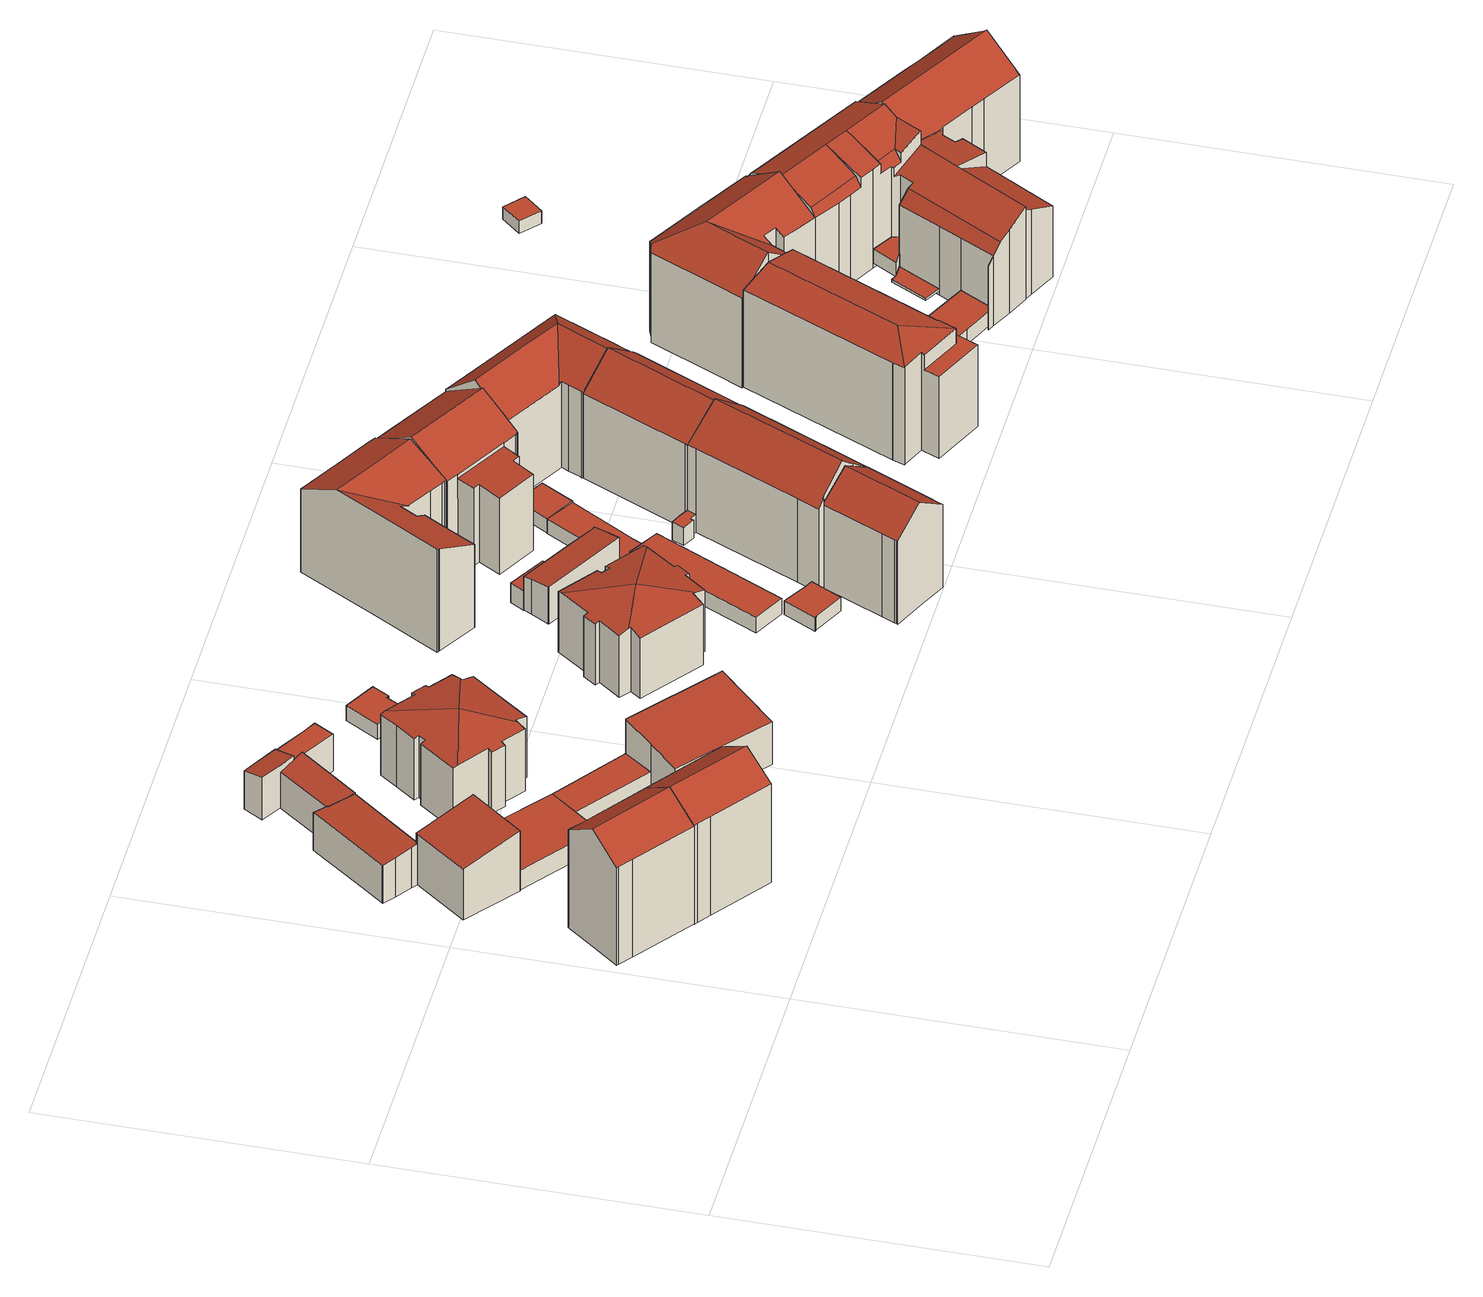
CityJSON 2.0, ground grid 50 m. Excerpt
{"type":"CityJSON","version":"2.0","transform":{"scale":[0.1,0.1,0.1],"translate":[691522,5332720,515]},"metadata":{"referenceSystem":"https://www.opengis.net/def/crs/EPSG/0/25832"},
"CityObjects":{
"building1":{"type":"Building","attributes":{"Gemeindeschluessel":"09162000","HoeheDach":"537.955","HoeheGrund":"516.180","Methode":"1000","NiedrigsteTraufeDesGebaeudes":"534.321","Geometrietyp2DReferenz":"3000","function":"31001_1000","roofType":"3100","measuredHeight":21.77,"storeysAboveGround":6},"geometry":[{"type":"MultiSurface","lod":"2","boundaries":[[[0,1,2,3]],[[4,5,6,0,3,7,8,9,10,11]],[[12,13,14,15,16,17]],[[5,18,19,6]],[[1,19,18,12,17,2]],[[9,15,14,10]],[[6,19,1,0]],[[8,16,15,9]],[[5,4,11,13,12,18]],[[10,14,13,11]],[[2,17,16,8,7,3]]],"semantics":{"surfaces":[{"type":"WallSurface"},{"type":"GroundSurface"},{"type":"RoofSurface"}],"values":[0,1,2,0,2,0,0,0,0,0,0]}}]},
"building2":{"type":"Building","attributes":{"Gemeindeschluessel":"09162000","HoeheDach":"537.957","HoeheGrund":"516.100","Methode":"1000","NiedrigsteTraufeDesGebaeudes":"534.325","Geometrietyp2DReferenz":"3000","function":"31001_1000","roofType":"3100","measuredHeight":21.86,"storeysAboveGround":6},"geometry":[{"type":"MultiSurface","lod":"2","boundaries":[[[20,12,13,21,22,23]],[[24,25,26,27,28,29,30,13,12]],[[31,30,29,32]],[[33,34,35,36,37,38,23,22,21,31,32,39,40]],[[28,27,40,39,32,29]],[[21,13,30,31]],[[41,42,43,24,12,20]],[[36,35,34,25,24,43]],[[37,42,41,38]],[[36,43,42,37]],[[34,33,40,27,26,25]],[[38,41,20,23]]],"semantics":{"surfaces":[{"type":"WallSurface"},{"type":"RoofSurface"},{"type":"GroundSurface"}],"values":[0,1,0,2,0,0,1,0,0,0,0,0]}}]},
"building3":{"type":"Building","attributes":{"Gemeindeschluessel":"09162000","HoeheDach":"527.080","HoeheGrund":"516.010","Methode":"1000","NiedrigsteTraufeDesGebaeudes":"525.381","Geometrietyp2DReferenz":"3000","function":"31001_1000","roofType":"1000","measuredHeight":11.07,"storeysAboveGround":2},"geometry":[{"type":"MultiSurface","lod":"2","boundaries":[[[44,45,46,47,48,49,50]],[[45,51,52,46]],[[53,54,55,56,52,51,57]],[[49,54,53,50]],[[46,52,56,47]],[[47,56,55,48]],[[44,57,51,45]],[[48,55,54,49]],[[50,53,57,44]]],"semantics":{"surfaces":[{"type":"GroundSurface"},{"type":"WallSurface"},{"type":"RoofSurface"}],"values":[0,1,2,1,1,1,1,1,1]}}]},
"building4":{"type":"Building","attributes":{"Gemeindeschluessel":"09162000","HoeheDach":"523.531","HoeheGrund":"515.870","Methode":"1000","NiedrigsteTraufeDesGebaeudes":"522.882","Geometrietyp2DReferenz":"3000","function":"31001_2000","roofType":"9999","measuredHeight":7.66},"geometry":[{"type":"MultiSurface","lod":"2","boundaries":[[[58,59,60,61]],[[62,63,64,65]],[[61,60,66,67]],[[68,69,70,71]],[[72,73,59,58]],[[64,74,75,76,77,78,79,65]],[[72,58,61,67,68,71,62,65,79,78,77,80,81,82,83]],[[83,84,73,72]],[[71,70,63,62]],[[77,76,85,80]],[[67,66,69,68]],[[86,84,83,82,81,87]],[[70,69,66,60,59,73,84,86,87,85,76,75,74,64,63]],[[80,85,87,81]]],"semantics":{"surfaces":[{"type":"WallSurface"},{"type":"GroundSurface"},{"type":"RoofSurface"}],"values":[0,0,0,0,0,0,1,0,0,0,0,0,2,0]}}]},
"building5":{"type":"Building","attributes":{"Gemeindeschluessel":"09162000","HoeheDach":"519.841","HoeheGrund":"516.160","Methode":"1000","NiedrigsteTraufeDesGebaeudes":"519.841","Geometrietyp2DReferenz":"3000","function":"31001_2000","roofType":"1000","measuredHeight":3.68},"geometry":[{"type":"MultiSurface","lod":"2","boundaries":[[[88,89,90,91,92,93]],[[91,90,94,95,96,92]],[[97,98,99,96,95,94]],[[93,92,96,99]],[[94,90,89,97]],[[97,89,88,98]],[[98,88,93,99]]],"semantics":{"surfaces":[{"type":"RoofSurface"},{"type":"WallSurface"},{"type":"GroundSurface"}],"values":[0,1,2,1,1,1,1]}}]},
"building6":{"type":"Building","attributes":{"Gemeindeschluessel":"09162000","HoeheDach":"523.591","HoeheGrund":"516.102","Methode":"2000","NiedrigsteTraufeDesGebaeudes":"522.718","Geometrietyp2DReferenz":"3000","function":"31001_2000","roofType":"2100","measuredHeight":7.49},"geometry":[{"type":"MultiSurface","lod":"2","boundaries":[[[100,101,102,103]],[[102,101,104,105,106]],[[107,106,105,108]],[[103,102,106,107]],[[107,108,109,100,103]],[[109,104,101,100]],[[108,105,104,109]]],"semantics":{"surfaces":[{"type":"WallSurface"},{"type":"RoofSurface"},{"type":"GroundSurface"}],"values":[0,1,0,0,2,0,0]}}]},
"building7":{"type":"Building","attributes":{"Gemeindeschluessel":"09162000","HoeheDach":"519.772","HoeheGrund":"515.980","Methode":"1000","NiedrigsteTraufeDesGebaeudes":"519.772","Geometrietyp2DReferenz":"3000","function":"31001_2000","roofType":"1000","measuredHeight":3.79},"geometry":[{"type":"MultiSurface","lod":"2","boundaries":[[[110,111,112,113,114,90]],[[115,89,90,114]],[[116,117,89,115]],[[117,118,111,110,90,89]],[[116,119,112,111,118,117]],[[119,116,115,114,113,112]]],"semantics":{"surfaces":[{"type":"WallSurface"},{"type":"RoofSurface"},{"type":"GroundSurface"}],"values":[0,0,0,1,0,2]}}]},
"building8":{"type":"Building","attributes":{"Gemeindeschluessel":"09162000","HoeheDach":"524.052","HoeheGrund":"516.170","Methode":"2000","NiedrigsteTraufeDesGebaeudes":"522.970","Geometrietyp2DReferenz":"3000","function":"31001_2000","roofType":"1000","measuredHeight":7.88},"geometry":[{"type":"MultiSurface","lod":"2","boundaries":[[[120,121,122,123]],[[124,125,126,127]],[[128,129,130,131]],[[127,120,123,132,133,134,128,131,135,136,124]],[[137,138,139,136,135,131,130]],[[127,126,121,120]],[[134,140,129,128]],[[138,137,141,142]],[[133,132,123,122,142,141,143,140,134]],[[122,121,126,125,139,138,142]],[[136,139,125,124]],[[143,141,137,130,129,140]]],"semantics":{"surfaces":[{"type":"WallSurface"},{"type":"GroundSurface"},{"type":"RoofSurface"}],"values":[0,0,0,1,0,0,0,0,0,2,0,2]}}]},
"building9":{"type":"Building","attributes":{"Gemeindeschluessel":"09162000","HoeheDach":"529.180","HoeheGrund":"515.910","Methode":"1000","NiedrigsteTraufeDesGebaeudes":"527.188","Geometrietyp2DReferenz":"3000","function":"31001_1000","roofType":"3500","measuredHeight":13.27,"storeysAboveGround":4},"geometry":[{"type":"MultiSurface","lod":"2","boundaries":[[[144,145,146,147,148,149,150,151,152,153,154,155,156,157,158,159,160,161,162,163,164,165,166,167,168,169]],[[145,170,171,146]],[[148,172,173,149]],[[148,147,146,171,174,172]],[[162,175,176,163]],[[153,152,177,178,179,154]],[[151,180,177,152]],[[149,173,181,150]],[[178,182,183,184,185,186,187,188,189,179]],[[159,185,184,160]],[[182,190,191,192,193,176,175,183]],[[144,194,170,145]],[[174,171,170,194,195,196,190,182]],[[150,181,180,151]],[[168,196,195,169]],[[157,187,186,158]],[[169,195,194,144]],[[177,180,181,173,172,174,182,178]],[[183,175,162,161,160,184]],[[154,179,189,155]],[[168,167,166,191,190,196]],[[163,176,193,164]],[[155,189,188,156]],[[158,186,185,159]],[[165,192,191,166]],[[156,188,187,157]],[[164,193,192,165]]],"semantics":{"surfaces":[{"type":"GroundSurface"},{"type":"WallSurface"},{"type":"RoofSurface"}],"values":[0,1,1,1,1,1,1,1,2,1,2,1,2,1,1,1,1,2,1,1,1,1,1,1,1,1,1]}}]},
"building10":{"type":"Building","attributes":{"Gemeindeschluessel":"09162000","HoeheDach":"526.157","HoeheGrund":"516.010","Methode":"1000","NiedrigsteTraufeDesGebaeudes":"523.899","Geometrietyp2DReferenz":"3000","function":"31001_9998","roofType":"2100","measuredHeight":10.15,"storeysAboveGround":2},"geometry":[{"type":"MultiSurface","lod":"2","boundaries":[[[197,198,112,199]],[[200,201,112,116]],[[201,199,112]],[[202,203,204,205]],[[203,197,199,201,200,204]],[[204,200,116,205]],[[202,198,197,203]],[[202,205,116,112,198]]],"semantics":{"surfaces":[{"type":"WallSurface"},{"type":"RoofSurface"},{"type":"GroundSurface"}],"values":[0,0,0,0,1,0,0,2]}}]},
"building11":{"type":"Building","attributes":{"Gemeindeschluessel":"09162000","HoeheDach":"518.620","HoeheGrund":"515.820","Methode":"1000","NiedrigsteTraufeDesGebaeudes":"518.620","Geometrietyp2DReferenz":"3000","function":"31001_2000","roofType":"1000","measuredHeight":2.8},"geometry":[{"type":"MultiSurface","lod":"2","boundaries":[[[206,207,208,209]],[[209,208,210,211]],[[212,206,209,211,213,214,215,216]],[[215,217,218,216]],[[218,217,219,220,210,208,207,221]],[[211,210,220,213]],[[216,218,221,212]],[[213,220,219,214]],[[212,221,207,206]],[[214,219,217,215]]],"semantics":{"surfaces":[{"type":"WallSurface"},{"type":"GroundSurface"},{"type":"RoofSurface"}],"values":[0,0,1,0,2,0,0,0,0,0]}}]},
"building12":{"type":"Building","attributes":{"Gemeindeschluessel":"09162000","HoeheDach":"529.127","HoeheGrund":"515.950","Methode":"1000","NiedrigsteTraufeDesGebaeudes":"527.138","Geometrietyp2DReferenz":"3000","function":"31001_1000","roofType":"3500","measuredHeight":13.18,"storeysAboveGround":4},"geometry":[{"type":"MultiSurface","lod":"2","boundaries":[[[222,223,224,225]],[[226,227,228,229]],[[230,231,232,233,234,235]],[[236,237,238,239]],[[240,241,242,243]],[[244,239,238,245,246,247]],[[248,249,223,222]],[[250,225,224,251,252,253]],[[230,235,254,255]],[[243,242,256,257]],[[258,259,237,236]],[[245,238,237,259,260,254,235,234,261]],[[251,261,262,263,264,265,266,252]],[[229,228,241,240]],[[249,246,245,261,251,224,223]],[[267,260,259,258]],[[253,252,266,268]],[[269,264,263,270]],[[261,234,233,256,242,241,228,227,262]],[[271,265,264,269]],[[268,266,265,271]],[[231,230,255,267,258,236,239,244,247,248,222,225,250,253,268,271,269,270,272,226,229,240,243,257,232]],[[263,262,227,226,272,270]],[[247,246,249,248]],[[255,254,260,267]],[[257,256,233,232]]],"semantics":{"surfaces":[{"type":"WallSurface"},{"type":"RoofSurface"},{"type":"GroundSurface"}],"values":[0,0,0,0,0,0,0,0,0,0,0,1,1,0,1,0,0,0,1,0,0,2,0,0,0,0]}}]},
"building13":{"type":"Building","attributes":{"Gemeindeschluessel":"09162000","HoeheDach":"518.512","HoeheGrund":"515.990","Methode":"1000","NiedrigsteTraufeDesGebaeudes":"518.512","Geometrietyp2DReferenz":"3000","function":"31001_2000","roofType":"1000","measuredHeight":2.52},"geometry":[{"type":"MultiSurface","lod":"2","boundaries":[[[273,274,275,276]],[[277,278,279,280,281,274,273]],[[282,278,277,283]],[[281,280,284,285,275,274]],[[283,277,273,276]],[[284,280,279,286]],[[286,279,278,282]],[[282,283,276,275,285,284,286]]],"semantics":{"surfaces":[{"type":"WallSurface"},{"type":"RoofSurface"},{"type":"GroundSurface"}],"values":[0,1,0,0,0,0,0,2]}}]},
"building14":{"type":"Building","attributes":{"Gemeindeschluessel":"09162000","HoeheDach":"535.065","HoeheGrund":"515.890","Methode":"1000","NiedrigsteTraufeDesGebaeudes":"531.320","Geometrietyp2DReferenz":"3000","function":"31001_1000","roofType":"3100","measuredHeight":19.18,"storeysAboveGround":5},"geometry":[{"type":"MultiSurface","lod":"2","boundaries":[[[287,288,289,290]],[[291,292,293,294]],[[295,296,297,298,299,300]],[[301,302,303,304,305,306]],[[298,301,306,307,308,289,288,299]],[[294,293,309,310]],[[297,309,293,292,302,301,298]],[[300,299,288,287]],[[311,307,306,305]],[[303,302,292,291]],[[310,309,297,296]],[[312,308,307,311]],[[290,289,308,312]],[[294,310,296,295,300,287,290,312,311,305,304,303,291]]],"semantics":{"surfaces":[{"type":"WallSurface"},{"type":"RoofSurface"},{"type":"GroundSurface"}],"values":[0,0,0,0,1,0,1,0,0,0,0,0,0,2]}}]},
"building15":{"type":"Building","attributes":{"Gemeindeschluessel":"09162000","HoeheDach":"518.710","HoeheGrund":"515.820","Methode":"1000","NiedrigsteTraufeDesGebaeudes":"518.710","Geometrietyp2DReferenz":"3000","function":"31001_2000","roofType":"1000","measuredHeight":2.89},"geometry":[{"type":"MultiSurface","lod":"2","boundaries":[[[313,314,315,316]],[[317,318,319,320]],[[317,321,315,314,318]],[[317,320,322,321]],[[320,319,313,316,322]],[[319,318,314,313]],[[322,316,315,321]]],"semantics":{"surfaces":[{"type":"WallSurface"},{"type":"GroundSurface"},{"type":"RoofSurface"}],"values":[0,0,1,0,2,0,0]}}]},
"building16":{"type":"Building","attributes":{"Gemeindeschluessel":"09162000","HoeheDach":"522.592","HoeheGrund":"515.662","Methode":"1000","NiedrigsteTraufeDesGebaeudes":"521.917","Geometrietyp2DReferenz":"3000","function":"31001_2000","roofType":"1000","measuredHeight":6.93},"geometry":[{"type":"MultiSurface","lod":"2","boundaries":[[[323,324,325,326]],[[326,325,327,328]],[[329,330,331,332]],[[333,334,324,323]],[[335,336,337,338]],[[336,331,330,339,327,325,324,334,340,337]],[[341,340,334,333]],[[342,339,330,329]],[[338,337,340,341]],[[328,327,339,342]],[[332,331,336,335]],[[338,341,333,323,326,328,342,329,332,335]]],"semantics":{"surfaces":[{"type":"WallSurface"},{"type":"RoofSurface"},{"type":"GroundSurface"}],"values":[0,0,0,0,0,1,0,0,0,0,0,2]}}]},
"building17":{"type":"Building","attributes":{"Gemeindeschluessel":"09162000","HoeheDach":"519.227","HoeheGrund":"515.620","Methode":"1000","NiedrigsteTraufeDesGebaeudes":"519.227","Geometrietyp2DReferenz":"3000","function":"31001_2000","roofType":"1000","measuredHeight":3.61},"geometry":[{"type":"MultiSurface","lod":"2","boundaries":[[[343,344,345,346]],[[346,345,347,348]],[[349,350,344,343]],[[351,352,349,343,346,348]],[[347,345,344,350,353,354]],[[351,354,353,352]],[[352,353,350,349]],[[348,347,354,351]]],"semantics":{"surfaces":[{"type":"WallSurface"},{"type":"GroundSurface"},{"type":"RoofSurface"}],"values":[0,0,0,1,2,0,0,0]}}]},
"building18":{"type":"Building","attributes":{"Gemeindeschluessel":"09162000","HoeheDach":"534.828","HoeheGrund":"515.700","Methode":"1000","NiedrigsteTraufeDesGebaeudes":"531.060","Geometrietyp2DReferenz":"3000","function":"31001_1000","roofType":"3100","measuredHeight":19.13,"storeysAboveGround":4},"geometry":[{"type":"MultiSurface","lod":"2","boundaries":[[[355,356,357,358,359,360,361,362]],[[363,364,365,366,367,368,369,370,371,357]],[[372,373,374,375,376,377]],[[378,379,380,381,382,383]],[[384,385,386,387,388,389,390,391,380,379,378,374,373,372,392,393,362,361,360,359,394,395,396,397]],[[396,398,399,397]],[[378,383,375,374]],[[371,370,399,398,400,401,358,357]],[[393,402,355,362]],[[402,403,377,376,375,383,382,381,363,357,356,355]],[[392,403,402,393]],[[395,400,398,396]],[[401,400,395,394,359,358]],[[385,369,368,386]],[[385,384,397,399,370,369]],[[387,367,366,388]],[[372,377,403,392]],[[388,366,365,389]],[[386,368,367,387]],[[391,390,389,365,364,363,381,380]]],"semantics":{"surfaces":[{"type":"WallSurface"},{"type":"RoofSurface"},{"type":"GroundSurface"}],"values":[0,1,0,0,2,0,0,1,0,1,0,0,0,0,0,0,0,0,0,0]}}]},
"building19":{"type":"Building","attributes":{"Gemeindeschluessel":"09162000","HoeheDach":"536.324","HoeheGrund":"515.760","Methode":"1000","NiedrigsteTraufeDesGebaeudes":"531.261","Geometrietyp2DReferenz":"3000","function":"31001_9998","roofType":"3100","measuredHeight":20.56,"storeysAboveGround":5},"geometry":[{"type":"MultiSurface","lod":"2","boundaries":[[[404,405,406,407]],[[407,406,408,409]],[[410,411,412,413,414,408,406,405,415,416,417,418]],[[419,411,410,420]],[[421,422,423,424,425,426,414,413,412]],[[427,428,429,426,425,424]],[[418,417,416,415,405,404,430,431,432,433]],[[427,424,423,434]],[[435,436,437,422,421,412,411,419]],[[428,427,434,437,436,435,419,420,433,432,431,430,404,407,409,438,429]],[[434,423,422,437]],[[420,410,418,433]],[[414,426,429,438,409,408]]],"semantics":{"surfaces":[{"type":"WallSurface"},{"type":"RoofSurface"},{"type":"GroundSurface"}],"values":[0,0,1,0,1,0,0,0,0,2,0,0,0]}}]},
"building20":{"type":"Building","attributes":{"Gemeindeschluessel":"09162000","HoeheDach":"518.349","HoeheGrund":"515.605","Methode":"2000","NiedrigsteTraufeDesGebaeudes":"518.112","Geometrietyp2DReferenz":"3000","function":"31001_2000","roofType":"1000","measuredHeight":2.74},"geometry":[{"type":"MultiSurface","lod":"2","boundaries":[[[439,440,441,442,443,444,445,446,447,448]],[[448,449,450,439]],[[439,450,451,440]],[[440,451,452,441]],[[445,453,454,446]],[[446,454,455,447]],[[447,455,449,448]],[[449,455,454,453,456,457,458,452,451,450]],[[442,458,457,443]],[[444,456,453,445]],[[443,457,456,444]],[[441,452,458,442]]],"semantics":{"surfaces":[{"type":"GroundSurface"},{"type":"WallSurface"},{"type":"RoofSurface"}],"values":[0,1,1,1,1,1,1,2,1,1,1,1]}}]},
"building21":{"type":"Building","attributes":{"Gemeindeschluessel":"09162000","HoeheDach":"519.167","HoeheGrund":"515.860","Methode":"3100","NiedrigsteTraufeDesGebaeudes":"519.167","Geometrietyp2DReferenz":"3000","function":"31001_2000","roofType":"1000","measuredHeight":3.31},"geometry":[{"type":"MultiSurface","lod":"2","boundaries":[[[459,460,461,462]],[[463,464,465,466]],[[462,461,467,468,466,465,469]],[[470,471,468,467]],[[460,470,467,461]],[[472,459,462,469]],[[472,464,463,471,470,460,459]],[[471,463,466,468]],[[464,472,469,465]]],"semantics":{"surfaces":[{"type":"WallSurface"},{"type":"GroundSurface"},{"type":"RoofSurface"}],"values":[0,0,1,0,0,0,2,0,0]}}]},
"building22":{"type":"Building","attributes":{"Gemeindeschluessel":"09162000","HoeheDach":"535.200","HoeheGrund":"515.551","Methode":"2000","NiedrigsteTraufeDesGebaeudes":"529.602","Geometrietyp2DReferenz":"3000","function":"31001_1000","roofType":"3100","measuredHeight":19.65,"storeysAboveGround":4},"geometry":[{"type":"MultiSurface","lod":"2","boundaries":[[[473,474,475,476,477,478]],[[479,480,481,482,483,484,485,486]],[[487,488,489,490,491,492,493,494,495,473,478,496]],[[497,493,492,498]],[[499,487,496,500]],[[501,502,497,498,503,504,505,506,507,508,509,510,499,500,511,512,513,514]],[[482,490,489,483]],[[505,480,479,506]],[[510,509,484,483,489,488]],[[512,476,475,513]],[[502,494,493,497]],[[501,495,494,502]],[[498,492,491,503]],[[501,514,474,473,495]],[[510,488,487,499]],[[504,481,480,505]],[[506,479,486,507]],[[508,485,484,509]],[[511,500,496,478,477]],[[507,486,485,508]],[[504,503,491,490,482,481]],[[513,475,474,514]],[[511,477,476,512]]],"semantics":{"surfaces":[{"type":"RoofSurface"},{"type":"WallSurface"},{"type":"GroundSurface"}],"values":[0,0,0,1,1,2,1,1,1,1,1,1,1,1,1,1,1,1,1,1,1,1,1]}}]},
"building23":{"type":"Building","attributes":{"Gemeindeschluessel":"09162000","HoeheDach":"518.340","HoeheGrund":"515.670","Methode":"1000","NiedrigsteTraufeDesGebaeudes":"518.340","Geometrietyp2DReferenz":"3000","function":"31001_2000","roofType":"1000","measuredHeight":2.67},"geometry":[{"type":"MultiSurface","lod":"2","boundaries":[[[515,516,457,517]],[[518,519,520,521]],[[521,520,516,515]],[[517,457,522,523]],[[517,523,518,521,515]],[[516,520,519,522,457]],[[523,522,519,518]]],"semantics":{"surfaces":[{"type":"WallSurface"},{"type":"GroundSurface"},{"type":"RoofSurface"}],"values":[0,0,0,0,1,2,0]}}]},
"building24":{"type":"Building","attributes":{"Gemeindeschluessel":"09162000","HoeheDach":"535.949","HoeheGrund":"515.520","Methode":"1000","NiedrigsteTraufeDesGebaeudes":"531.219","Geometrietyp2DReferenz":"3000","function":"31001_9998","roofType":"3100","measuredHeight":20.43,"storeysAboveGround":5},"geometry":[{"type":"MultiSurface","lod":"2","boundaries":[[[524,525,526,527,528,529,530]],[[531,530,529,532]],[[533,534,535,524,530,531]],[[535,536,537,526,525,524]],[[527,526,537,538,539,540,541,528]],[[532,529,528,541]],[[534,542,538,537,536,535]],[[542,534,533,531,532,541,540,539,538]]],"semantics":{"surfaces":[{"type":"RoofSurface"},{"type":"WallSurface"},{"type":"GroundSurface"}],"values":[0,1,1,0,1,1,1,2]}}]},
"building25":{"type":"Building","attributes":{"Gemeindeschluessel":"09162000","HoeheDach":"535.879","HoeheGrund":"515.470","Methode":"2000","NiedrigsteTraufeDesGebaeudes":"530.970","Geometrietyp2DReferenz":"3000","function":"31001_9998","roofType":"3100","measuredHeight":20.41,"storeysAboveGround":5},"geometry":[{"type":"MultiSurface","lod":"2","boundaries":[[[543,544,545,546,547,548,549,501]],[[550,551,552,553,554,555,556,557]],[[558,559,560,561,562,563]],[[564,552,551,565]],[[566,567,558,563,568,569]],[[565,551,550,538]],[[570,564,565,538,571,541,569,568,563,562,561,572,573,501,549,548,547,574,575]],[[576,555,554,577,546,545]],[[557,556,555,578,560,559,558,567,566,579]],[[577,554,575,574,547,546]],[[580,578,555,576,545,544,543]],[[573,572,561,560,578,580,543,501]],[[541,579,566,569]],[[571,538,550,557,579,541]],[[564,570,575,554,553,552]]],"semantics":{"surfaces":[{"type":"WallSurface"},{"type":"RoofSurface"},{"type":"GroundSurface"}],"values":[0,1,0,0,0,0,2,1,1,0,1,0,0,0,0]}}]},
"building26":{"type":"Building","attributes":{"Gemeindeschluessel":"09162000","HoeheDach":"535.162","HoeheGrund":"515.840","Methode":"2000","NiedrigsteTraufeDesGebaeudes":"530.870","Geometrietyp2DReferenz":"3000","function":"31001_1000","roofType":"3200","measuredHeight":19.32,"storeysAboveGround":6},"geometry":[{"type":"MultiSurface","lod":"2","boundaries":[[[581,582,583,584]],[[585,586,587,588,584,583]],[[589,590,591,592]],[[593,594,591,595,596]],[[597,598,599,589,592,600,601]],[[602,603,604,605,606,607,608,609,610,611,612,613,581,584,588,587]],[[587,586,614,602]],[[611,615,616,612]],[[606,597,601,607]],[[613,617,582,581]],[[612,616,617,613]],[[606,605,604,599,598,597]],[[601,600,594,593,609,608,607]],[[596,595,585,583,582,617,616,615]],[[592,591,594,600]],[[610,609,593,596,615,611]],[[591,590,614,586,585,595]],[[590,589,599,604,603,602,614]]],"semantics":{"surfaces":[{"type":"WallSurface"},{"type":"RoofSurface"},{"type":"GroundSurface"}],"values":[0,0,0,1,1,2,0,0,0,0,0,0,0,1,0,0,1,0]}}]},
"building27":{"type":"Building","attributes":{"Gemeindeschluessel":"09162000","HoeheDach":"518.683","HoeheGrund":"515.980","Methode":"1000","NiedrigsteTraufeDesGebaeudes":"518.683","Geometrietyp2DReferenz":"3000","function":"31001_2000","roofType":"1000","measuredHeight":2.7},"geometry":[{"type":"MultiSurface","lod":"2","boundaries":[[[618,619,620,621]],[[622,623,620,619]],[[624,625,623,622,626,627]],[[625,624,628,629,630,621,620,623]],[[624,627,631,628]],[[632,633,631,627,626,622,619,618]],[[629,628,631,633,632,630]],[[630,632,618,621]]],"semantics":{"surfaces":[{"type":"WallSurface"},{"type":"GroundSurface"},{"type":"RoofSurface"}],"values":[0,0,0,1,0,2,0,0]}}]},
"building28":{"type":"Building","attributes":{"Gemeindeschluessel":"09162000","HoeheDach":"537.040","HoeheGrund":"515.810","Methode":"1000","NiedrigsteTraufeDesGebaeudes":"532.323","Geometrietyp2DReferenz":"3000","function":"31001_9998","roofType":"3100","measuredHeight":21.23,"storeysAboveGround":4},"geometry":[{"type":"MultiSurface","lod":"2","boundaries":[[[634,635,636,637,638,639,640]],[[641,642,643,644,645,646,647,648,649,650,651,652,653,587,584,581,654,655,656,657,658,659,660]],[[584,640,661,581]],[[662,663,660,659,658,664]],[[581,661,665,654]],[[653,635,634,587]],[[587,634,640,584]],[[647,666,667,648]],[[637,668,669,667,666,670,671,672,673,674,638]],[[649,648,667,669,668,650]],[[675,676,664,658,657,656]],[[641,677,678,642]],[[646,645,671,670,666,647]],[[665,679,675,656,655,654]],[[661,640,639,638,676,675,679,665]],[[660,663,677,641]],[[672,671,645,644,643,642,678,673]],[[653,652,651,650,668,637,636,635]],[[638,674,673,678,677,663,662,664,676]]],"semantics":{"surfaces":[{"type":"RoofSurface"},{"type":"GroundSurface"},{"type":"WallSurface"}],"values":[0,1,2,2,2,2,2,2,0,2,2,2,2,2,0,2,2,2,0]}}]},
"building29":{"type":"Building","attributes":{"Gemeindeschluessel":"09162000","HoeheDach":"516.640","HoeheGrund":"516.230","Methode":"9999","NiedrigsteTraufeDesGebaeudes":"516.640","Geometrietyp2DReferenz":"3000","function":"51009_1610","roofType":"1000","measuredHeight":0.41},"geometry":[{"type":"MultiSurface","lod":"2","boundaries":[[[680,681,682,683,684]],[[682,681,685,686]],[[681,680,687,685]],[[680,684,688,687]],[[683,682,686,689]],[[688,689,686,685,687]],[[684,683,689,688]]],"semantics":{"surfaces":[{"type":"RoofSurface"},{"type":"WallSurface"},{"type":"GroundSurface"}],"values":[0,1,1,1,1,2,1]}}]},
"building30":{"type":"Building","attributes":{"Gemeindeschluessel":"09162000","HoeheDach":"519.050","HoeheGrund":"516.380","Methode":"2000","NiedrigsteTraufeDesGebaeudes":"519.050","Geometrietyp2DReferenz":"3000","function":"51009_1610","roofType":"1000","measuredHeight":2.67},"geometry":[{"type":"MultiSurface","lod":"2","boundaries":[[[690,691,692,693,694,695]],[[696,697,698,699]],[[699,698,700,701]],[[694,702,697,696,703,695]],[[704,705,692,691]],[[693,692,705,700,698,697,702,694]],[[704,691,690,695,703,696,699,701]],[[701,700,705,704]]],"semantics":{"surfaces":[{"type":"WallSurface"},{"type":"RoofSurface"},{"type":"GroundSurface"}],"values":[0,0,0,0,0,1,2,0]}}]},
"building31":{"type":"Building","attributes":{"Gemeindeschluessel":"09162000","HoeheDach":"536.300","HoeheGrund":"515.463","Methode":"2000","NiedrigsteTraufeDesGebaeudes":"527.213","Geometrietyp2DReferenz":"3000","function":"31001_1000","roofType":"3100","measuredHeight":20.84,"storeysAboveGround":4},"geometry":[{"type":"MultiSurface","lod":"2","boundaries":[[[706,707,708,709,710,711]],[[712,713,714,715]],[[716,717,718,719]],[[720,721,717,716]],[[722,719,718,723,724,725]],[[726,727,706,711,728,729]],[[730,731,732,733,734]],[[727,735,736,737,707,706]],[[738,739,740,741]],[[742,710,709,743,744]],[[720,726,729,745,746,721]],[[747,748,736,735]],[[749,750,730,734]],[[713,712,751,752]],[[708,753,709]],[[742,754,745,729,728]],[[742,728,711,710]],[[755,754,724,723]],[[737,736,748,756,733,732,757,758,759]],[[722,725,760,761]],[[715,714,739,738]],[[762,763,764,765]],[[766,767,768,769]],[[745,754,755,746]],[[769,768,763,762]],[[770,743,709,753]],[[766,761,760,771,767]],[[742,744,772,773,771,760,725,724,754]],[[747,741,740,756,748]],[[773,764,763,768,767,771]],[[750,749,752,751]],[[713,752,749,734,733,756,740,739,714]],[[717,721,746,755,723,718]],[[774,765,764,773,772]],[[775,758,757,776]],[[774,775,776,731,730,750,751,712,715,738,741,747,735,727,726,720,716,719,722,761,766,769,762,765]],[[737,759,770,753,708,707]],[[774,772,744,743,770,759,758,775]],[[776,757,732,731]]],"semantics":{"surfaces":[{"type":"RoofSurface"},{"type":"WallSurface"},{"type":"GroundSurface"}],"values":[0,1,1,1,1,1,1,1,1,0,1,1,1,1,1,0,1,0,0,1,1,1,1,1,1,0,1,0,1,0,1,0,0,1,1,2,1,1,1]}}]},
"building32":{"type":"Building","attributes":{"Gemeindeschluessel":"09162000","HoeheDach":"518.441","HoeheGrund":"516.120","Methode":"1000","NiedrigsteTraufeDesGebaeudes":"518.441","Geometrietyp2DReferenz":"3000","function":"31001_2000","roofType":"1000","measuredHeight":2.32},"geometry":[{"type":"MultiSurface","lod":"2","boundaries":[[[777,778,779,780]],[[781,778,777,782]],[[783,784,781,782]],[[784,779,778,781]],[[782,777,780,783]],[[783,780,779,784]]],"semantics":{"surfaces":[{"type":"RoofSurface"},{"type":"WallSurface"},{"type":"GroundSurface"}],"values":[0,1,2,1,1,1]}}]},
"building33":{"type":"Building","attributes":{"Gemeindeschluessel":"09162000","HoeheDach":"536.370","HoeheGrund":"515.630","Methode":"2000","NiedrigsteTraufeDesGebaeudes":"528.759","Geometrietyp2DReferenz":"3000","function":"31001_1000","roofType":"3100","measuredHeight":20.74,"storeysAboveGround":4},"geometry":[{"type":"MultiSurface","lod":"2","boundaries":[[[785,786,787]],[[788,789,790,791]],[[792,793,794,795]],[[796,797,798,799]],[[799,798,800,801]],[[802,803,789,788]],[[804,805,806,807]],[[788,791,796,799,801,808,809,810,792,795,811,812,804,807,813,814,815,816,817,818,819,820,802]],[[806,821,822,823,814,813,807]],[[820,824,803,802]],[[818,825,826,819]],[[812,827,805,804]],[[787,828,829,830,800,798,797,790,831,832,785]],[[832,831,825,818,817,816]],[[833,834,822,821]],[[812,811,795,794,834,833,827]],[[790,789,803,824,826,825,831]],[[835,828,787]],[[805,827,833,821,806]],[[823,786,785,832,816,815,814]],[[801,800,830,808]],[[810,809,829,828,835,836]],[[819,826,824,820]],[[791,790,797,796]],[[810,836,793,792]],[[808,830,829,809]],[[834,794,793,836,835,787,786,823,822]]],"semantics":{"surfaces":[{"type":"WallSurface"},{"type":"GroundSurface"},{"type":"RoofSurface"}],"values":[0,0,0,0,0,0,0,1,0,0,0,0,2,0,0,0,2,0,2,0,0,0,0,0,0,0,2]}}]}
},
"vertices":[
[11,255,12],[11,255,193],[9,257,193],[9,257,12],[159,215,12],[125,171,12],[33,239,12],[42,300,12],[76,344,12],[78,343,12],[100,326,12],[192,258,12],[159,215,230],[192,258,194],[100,326,193],[78,343,193],[76,344,193],[42,300,230],[125,171,193],[33,239,193],
[125,171,194],[192,258,11],[159,215,11],[125,171,11],[275,129,230],[304,168,198],[308,174,193],[309,174,193],[291,187,193],[217,240,194],[197,254,194],[197,254,11],[217,240,11],[308,174,11],[304,168,11],[275,129,11],[242,85,11],[150,153,11],[131,167,11],[291,187,11],[309,174,11],[131,167,194],[150,153,194],[242,85,194],
[59,495,10],[122,577,10],[123,578,10],[124,579,10],[125,578,10],[207,515,10],[142,431,10],[122,577,104],[123,578,104],[142,431,121],[207,515,121],[125,578,104],[124,579,104],[59,495,104],
[124,579,9],[124,579,85],[123,578,85],[123,578,9],[70,616,9],[70,616,79],[71,617,79],[71,617,9],[122,577,85],[122,577,9],[113,584,9],[113,584,84],[89,601,81],[89,601,9],[125,578,9],[125,578,85],[107,664,79],[160,735,79],[164,740,79],[164,740,9],[160,735,9],[107,664,9],[180,723,9],[179,722,9],[184,717,9],[211,690,9],[211,690,85],[180,723,81],[184,717,82],[179,722,81],
[257,343,48],[288,384,48],[320,426,48],[229,498,48],[207,515,48],[142,431,48],[320,426,12],[229,498,12],[207,515,12],[288,384,12],[257,343,12],[142,431,12],
[284,785,11],[284,785,86],[212,690,86],[212,690,11],[243,808,77],[180,723,77],[179,722,77],[179,722,11],[180,723,11],[243,808,11],
[402,367,48],[433,345,48],[433,345,10],[402,367,10],[320,426,10],[288,384,10],[400,300,10],[400,300,48],[432,345,48],[432,345,10],
[340,753,12],[340,753,80],[284,785,80],[284,785,12],[358,784,12],[358,784,80],[342,756,80],[342,756,12],[227,857,12],[227,857,83],[231,855,83],[231,855,12],[268,794,12],[243,807,12],[209,826,12],[285,825,12],[338,795,12],[285,825,83],[285,825,80],[338,795,80],[209,826,91],[268,794,90],[268,794,80],[243,807,90],
[424,523,9],[393,481,9],[376,493,9],[373,489,9],[363,476,9],[328,502,9],[323,496,9],[303,511,9],[308,517,9],[261,551,9],[255,556,9],[298,614,9],[306,609,9],[314,621,9],[307,626,9],[330,658,9],[350,685,9],[356,681,9],[402,647,9],[407,653,9],[428,638,9],[423,632,9],[458,606,9],[448,592,9],[446,589,9],[463,576,9],[393,481,122],[376,493,127],[363,476,124],[328,502,124],[373,489,127],[402,647,124],[407,653,122],[308,517,124],[261,551,124],[255,556,122],[303,511,122],[323,496,122],[365,574,142],[356,681,124],[350,685,122],[330,658,122],[307,626,122],[314,621,124],[306,609,124],[298,614,122],[448,592,127],[458,606,124],[423,632,124],[428,638,122],[424,523,122],[463,576,122],[446,589,127],
[569,235,112],[569,235,10],[433,345,112],[400,300,100],[433,345,111],[502,146,10],[502,146,89],[367,256,89],[367,256,10],
[459,762,8],[459,762,36],[505,737,36],[505,737,8],[509,735,36],[509,735,8],[428,708,8],[494,708,8],[493,708,8],[490,710,8],[475,682,8],[490,710,36],[475,682,36],[493,708,36],[494,708,36],[428,708,36],
[603,364,9],[603,364,121],[616,381,127],[616,381,9],[678,502,9],[678,502,121],[737,459,121],[737,459,9],[769,354,9],[803,401,9],[807,407,9],[807,407,121],[803,401,123],[769,354,123],[754,334,9],[754,334,123],[728,299,123],[728,299,9],[731,451,9],[731,451,124],[743,442,124],[743,442,9],[715,308,9],[715,308,127],[711,312,127],[711,312,9],[698,294,9],[698,294,121],[612,384,9],[612,384,127],[599,394,123],[599,394,9],[775,350,121],[775,350,9],[749,450,121],[749,450,9],[760,329,9],[760,329,121],[768,340,121],[697,392,141],[674,496,123],[640,449,123],[633,454,121],[618,434,121],[625,429,123],[768,340,9],[625,429,9],[633,454,9],[640,449,9],[618,434,9],[674,496,9],
[807,155,35],[834,207,35],[834,207,10],[807,155,10],[810,154,35],[860,130,35],[885,179,35],[870,186,35],[842,203,35],[860,130,10],[810,154,10],[870,186,10],[842,203,10],[885,179,10],
[852,47,9],[852,47,163],[853,49,163],[853,49,9],[1002,124,9],[1002,124,164],[958,27,163],[958,27,9],[898,23,9],[946,1,9],[946,1,163],[898,23,201],[850,44,163],[850,44,9],[955,146,201],[970,139,189],[970,139,9],[955,146,9],[907,168,9],[907,168,163],[906,166,163],[863,71,163],[948,6,163],[948,6,9],[906,166,9],[863,71,9],
[914,432,37],[914,432,8],[888,447,8],[888,447,37],[836,211,8],[937,419,8],[937,419,37],[836,211,37],[786,237,8],[786,237,37],
[761,573,7],[761,573,69],[842,528,69],[842,528,7],[889,501,69],[889,501,7],[880,477,7],[880,477,73],[870,460,76],[870,460,7],[754,560,7],[754,560,71],[869,458,7],[869,458,76],[738,530,76],[738,530,7],[892,500,69],[738,531,76],[738,531,7],[892,500,7],
[831,558,6],[831,558,42],[852,546,42],[852,546,6],[842,528,42],[842,528,6],[833,562,6],[833,562,42],[761,573,6],[774,595,6],[774,595,42],[761,573,42],
[639,671,198],[702,781,198],[736,842,198],[770,903,161],[770,903,7],[736,842,7],[702,781,7],[639,671,7],[768,744,161],[769,744,161],[808,721,161],[829,709,161],[834,707,161],[836,705,161],[838,705,161],[872,766,198],[803,804,198],[706,632,7],[727,670,7],[754,717,7],[754,717,161],[727,670,161],[706,632,161],[740,725,7],[755,751,7],[755,752,7],[755,752,169],[755,751,169],[740,725,169],[872,766,7],[838,705,7],[836,705,7],[834,707,7],[829,709,7],[808,721,7],[769,744,7],[768,744,7],[643,669,7],[641,670,7],[837,865,7],[877,843,7],[898,831,7],[906,826,7],[898,831,161],[906,826,161],[877,843,161],[837,865,161],[641,670,197],[643,669,196],
[911,206,8],[911,206,163],[986,373,163],[986,373,8],[992,387,163],[992,387,8],[906,166,174],[907,168,174],[949,149,213],[950,150,213],[1044,359,213],[898,178,163],[897,177,163],[896,174,163],[895,171,163],[907,168,8],[906,166,8],[967,140,196],[970,139,194],[1002,124,163],[1003,125,163],[1018,157,163],[1096,330,163],[1003,125,8],[1018,157,8],[1096,330,8],[898,178,8],[897,177,8],[896,174,8],[895,171,8],[1002,124,8],[949,149,8],[967,140,8],[970,139,8],[1044,359,8],
[869,458,6],[870,460,6],[880,477,6],[892,500,6],[937,580,6],[984,554,6],[925,452,6],[916,435,6],[914,432,6],[888,447,6],[888,447,32],[869,458,33],[870,460,33],[880,477,33],[925,452,31],[916,435,31],[914,432,31],[984,554,31],[937,580,33],[892,500,33],
[992,387,42],[986,373,42],[986,373,9],[992,387,9],[952,383,42],[961,402,42],[961,402,9],[952,383,9],[974,378,9],[972,373,9],[981,393,9],[974,378,42],[972,373,42],[981,393,42],
[1003,691,202],[1037,752,157],[930,813,157],[909,825,157],[906,826,157],[872,765,202],[896,591,146],[916,625,149],[927,619,149],[942,645,151],[857,693,151],[842,666,149],[853,660,149],[833,625,146],[839,704,157],[858,693,157],[857,693,157],[942,645,157],[943,645,157],[965,633,157],[967,632,158],[969,631,158],[982,654,175],[838,704,157],[967,632,5],[965,633,5],[839,704,5],[838,704,5],[982,654,5],[969,631,5],[943,645,5],[927,619,5],[916,625,5],[896,591,5],[833,625,5],[853,660,5],[842,666,5],[858,693,5],[906,826,5],[909,825,5],[930,813,5],[1037,752,5],
[984,554,7],[984,554,33],[937,580,7],[969,631,7],[969,631,33],[1014,606,33],[1014,606,7],[967,632,33],[967,632,7],
[1044,359,209],[1124,534,209],[1124,535,209],[1105,544,193],[1071,559,162],[994,391,162],[992,387,162],[992,387,5],[994,391,5],[1044,359,5],[1096,330,5],[1096,330,162],[1176,505,162],[1178,511,162],[1178,511,5],[1124,535,5],[1105,544,5],[1071,559,5],[1176,505,5],
[982,654,160],[986,661,166],[1009,703,209],[1037,753,160],[1037,753,5],[1009,703,5],[986,661,5],[1178,511,160],[1179,513,160],[1189,535,160],[1190,536,160],[1237,640,160],[1160,618,209],[1136,567,209],[1122,536,209],[1082,584,164],[1087,594,164],[1087,595,164],[1087,595,5],[1087,594,5],[1082,584,5],[1189,535,5],[1179,513,5],[1071,561,164],[1073,564,164],[1073,564,5],[1071,561,5],[1190,536,5],[1122,536,5],[1083,597,5],[1082,598,5],[1129,701,5],[1237,640,5],[1106,649,209],[1129,701,160],[1083,597,160],[1071,559,164],[1082,598,160],
[1320,383,8],[1320,383,188],[1372,359,201],[1372,359,8],[1373,359,202],[1425,335,188],[1425,335,8],[1373,359,8],[1319,95,159],[1319,95,187],[1307,67,187],[1307,67,159],[1241,102,189],[1239,98,187],[1277,146,202],[1204,118,188],[1311,36,159],[1322,60,159],[1334,88,159],[1239,98,159],[1228,73,159],[1317,96,8],[1319,95,8],[1334,88,8],[1322,60,8],[1311,36,8],[1228,73,8],[1239,98,8],[1241,102,8],[1204,118,8],[1203,118,8],[1210,137,8],[1209,137,8],[1317,96,188],[1203,118,188],[1210,137,188],[1209,137,188],
[1465,102,37],[1491,159,37],[1491,159,10],[1465,102,10],[1569,122,37],[1569,122,10],[1540,68,10],[1568,120,10],[1568,120,37],[1540,68,37],[1530,73,10],[1500,86,10],[1485,93,10],[1530,73,37],[1485,93,37],[1500,86,37],
[1425,335,175],[1426,335,174],[1443,369,174],[1443,370,174],[1419,460,220],[1390,399,220],[1372,359,220],[1557,392,8],[1554,386,8],[1553,385,8],[1520,326,8],[1520,325,8],[1490,343,8],[1464,358,8],[1471,371,8],[1450,383,8],[1449,384,8],[1443,370,8],[1443,369,8],[1426,335,8],[1317,384,8],[1338,428,8],[1386,534,8],[1398,537,8],[1411,542,8],[1500,492,8],[1586,443,8],[1320,383,176],[1500,492,174],[1586,443,174],[1411,542,174],[1317,384,174],[1464,358,174],[1471,371,184],[1449,384,184],[1450,383,184],[1490,343,173],[1520,325,173],[1520,326,173],[1553,385,220],[1471,431,220],[1386,534,174],[1398,537,181],[1557,392,214],[1554,386,219],[1338,428,174],
[1604,226,16],[1594,230,16],[1564,173,16],[1589,159,16],[1625,226,16],[1594,230,12],[1564,173,12],[1604,226,12],[1625,226,12],[1589,159,12],
[1624,226,14],[1625,226,14],[1625,226,40],[1624,226,40],[1604,226,40],[1604,226,14],[1626,265,14],[1626,265,40],[1659,246,40],[1659,246,14],[1663,234,40],[1663,234,14],[1609,235,40],[1609,235,14],[1650,212,14],[1650,212,40],
[1659,246,171],[1660,243,168],[1674,235,168],[1680,246,186],[1645,265,186],[1640,257,171],[1540,68,5],[1540,68,134],[1569,122,133],[1569,122,5],[1562,300,5],[1562,300,170],[1520,325,172],[1520,325,5],[1583,288,5],[1583,288,170],[1554,386,5],[1525,333,186],[1552,383,213],[1554,386,211],[1626,265,5],[1659,246,5],[1640,257,188],[1626,265,188],[1540,67,5],[1572,52,5],[1572,52,159],[1554,60,150],[1540,67,134],[1663,234,5],[1663,234,154],[1660,243,151],[1589,159,5],[1589,159,132],[1625,226,130],[1625,226,5],[1673,315,213],[1732,256,202],[1743,276,213],[1603,277,188],[1603,277,171],[1650,212,5],[1650,212,154],[1529,72,122],[1529,72,5],[1530,73,5],[1530,73,122],[1674,235,186],[1636,336,213],[1608,286,186],[1642,217,150],[1608,36,177],[1694,188,177],[1709,215,177],[1557,392,208],[1557,392,5],[1649,407,5],[1649,407,169],[1777,336,169],[1777,336,5],[1586,443,5],[1586,443,169],[1628,419,169],[1628,419,5],[1709,215,202],[1580,433,186],[1745,279,211],[1771,325,186],[1745,279,5],[1694,188,5],[1608,36,5],
[1607,748,34],[1633,778,34],[1603,804,34],[1577,774,34],[1633,778,11],[1607,748,11],[1577,774,11],[1603,804,11],
[1714,224,166],[1714,224,175],[1756,200,166],[1940,176,6],[1940,176,210],[1938,172,214],[1938,172,6],[1739,171,6],[1739,171,166],[1752,163,164],[1752,163,6],[1910,123,6],[1910,123,172],[1906,116,167],[1906,116,6],[1841,153,167],[1841,153,6],[1969,228,6],[1969,228,167],[1619,31,6],[1619,31,164],[1608,36,171],[1608,36,6],[1820,165,6],[1765,196,6],[1750,192,6],[1729,123,6],[1665,10,6],[1675,154,6],[1694,188,6],[1714,224,6],[1745,279,6],[1746,280,6],[1777,336,6],[1882,277,6],[1904,264,6],[1675,154,171],[1675,154,175],[1694,188,175],[1904,264,166],[1777,336,167],[1882,277,166],[1665,10,138],[1765,196,166],[1765,196,167],[1820,165,167],[1746,280,214],[1745,279,213],[1729,123,138],[1729,123,164],[1765,196,164],[1750,192,166]
]}
